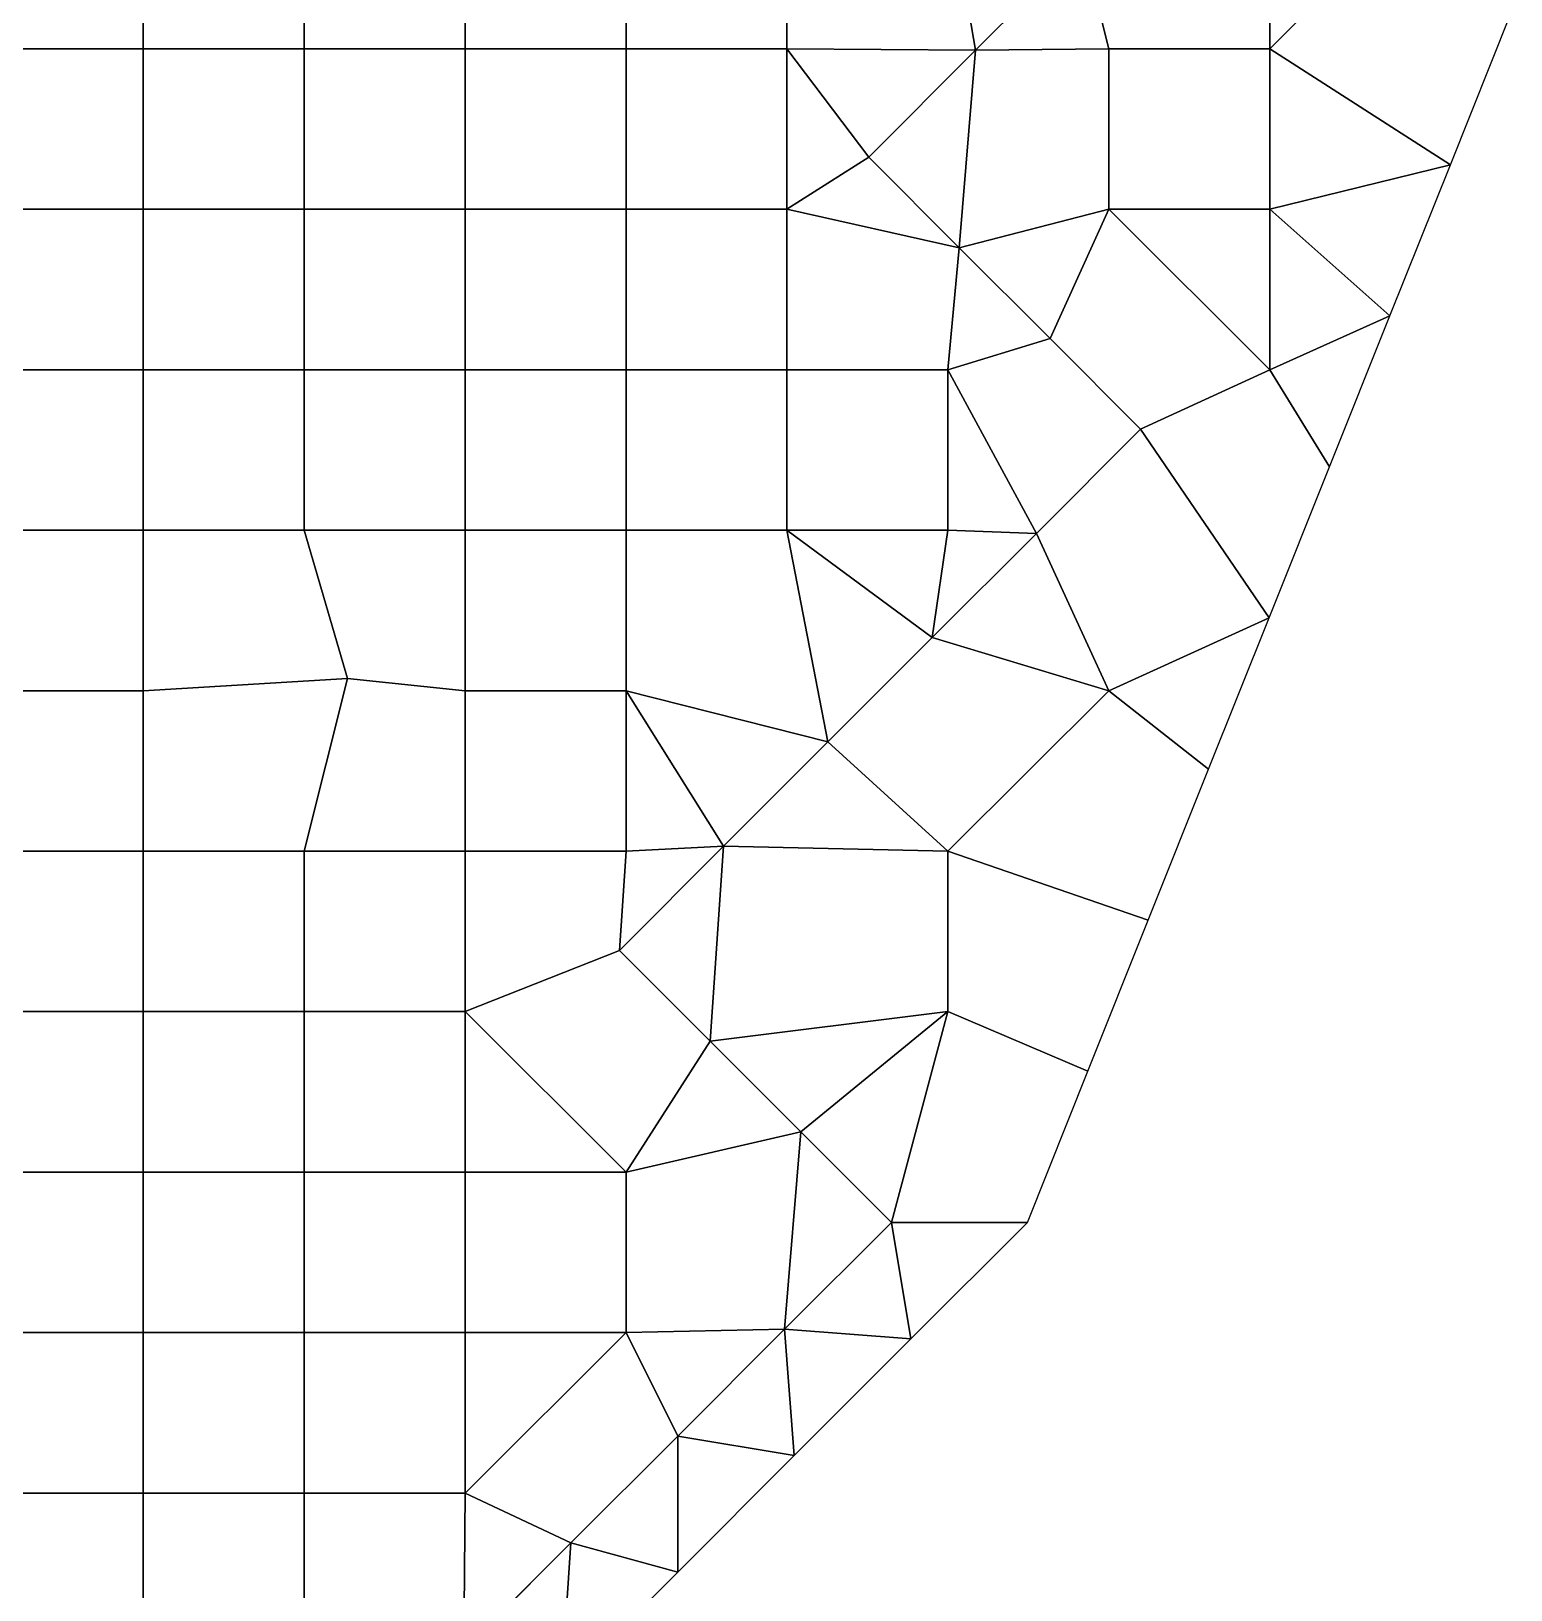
# Model space of a CAD drawing. Extents: x -13 to 39.3, y -26.5 to 20.6.
# Drawn here: x 33.889 to 38.506, y -20.309 to -15.446 of the extents above; entities that cross this region are included whole.
import ezdxf

# ---------------------------------------------------------------- set-up
doc = ezdxf.new("R2010")
doc.units = 0
doc.layers.add('BARS', color=1, linetype='CONTINUOUS')
doc.layers.add('FACES', color=5, linetype='CONTINUOUS')

msp = doc.modelspace()

# ---------------------------------------------------------------- linework, layer by layer
at = {"layer": 'BARS'}
for p, q in [((36.8355, -15.5058), (37.1689, -15.1725)), ((36.8355, -15.5058, 3.3), (37.1689, -15.1725, 3.3)), ((38.3171, -15.8628), (38.5057, -15.3914)), ((38.3171, -15.8628, 3.3), (38.5057, -15.3914, 3.3)), ((36.5022, -15.8392), (36.8355, -15.5058)), ((36.5022, -15.8392, 3.3), (36.8355, -15.5058, 3.3)), ((36.785, -16.122), (36.5022, -15.8392)), ((36.5022, -15.8392), (36.5022, -15.8392, 0.66)), ((36.5022, -15.8392, 0.66), (36.5022, -15.8392, 1.32)), ((36.5022, -15.8392, 1.32), (36.5022, -15.8392, 1.98)), ((36.5022, -15.8392, 1.98), (36.5022, -15.8392, 2.64)), ((36.5022, -15.8392, 2.64), (36.5022, -15.8392, 3.3)), ((36.785, -16.122, 3.3), (36.5022, -15.8392, 3.3)), ((38.1285, -16.3342), (38.3171, -15.8628)), ((38.1285, -16.3342, 3.3), (38.3171, -15.8628, 3.3)), ((37.0679, -16.4049), (36.785, -16.122)), ((37.0679, -16.4049, 3.3), (36.785, -16.122, 3.3)), ((37.94, -16.8056), (38.1285, -16.3342)), ((37.94, -16.8056, 3.3), (38.1285, -16.3342, 3.3)), ((37.3507, -16.6877), (37.0679, -16.4049)), ((37.3507, -16.6877, 3.3), (37.0679, -16.4049, 3.3)), ((37.0254, -17.013), (37.3507, -16.6877)), ((37.0254, -17.013, 3.3), (37.3507, -16.6877, 3.3)), ((37.7514, -17.277), (37.94, -16.8056)), ((37.7514, -17.277, 3.3), (37.94, -16.8056, 3.3)), ((36.7002, -17.3383), (37.0254, -17.013)), ((36.7002, -17.3383, 3.3), (37.0254, -17.013, 3.3)), ((37.5628, -17.7484), (37.7514, -17.277)), ((37.5628, -17.7484, 3.3), (37.7514, -17.277, 3.3)), ((36.3749, -17.6635), (36.7002, -17.3383)), ((36.3749, -17.6635, 3.3), (36.7002, -17.3383, 3.3)), ((36.0496, -17.9888), (36.3749, -17.6635)), ((36.0496, -17.9888, 3.3), (36.3749, -17.6635, 3.3)), ((37.3743, -18.2198), (37.5628, -17.7484)), ((37.3743, -18.2198, 3.3), (37.5628, -17.7484, 3.3)), ((35.7244, -18.3141), (36.0496, -17.9888)), ((35.7244, -18.3141, 3.3), (36.0496, -17.9888, 3.3)), ((37.1857, -18.6912), (37.3743, -18.2198)), ((37.1857, -18.6912, 3.3), (37.3743, -18.2198, 3.3)), ((36.0072, -18.5969), (35.7244, -18.3141)), ((35.7244, -18.3141), (35.7244, -18.3141, 0.66)), ((35.7244, -18.3141, 0.66), (35.7244, -18.3141, 1.32)), ((35.7244, -18.3141, 1.32), (35.7244, -18.3141, 1.98)), ((35.7244, -18.3141, 1.98), (35.7244, -18.3141, 2.64)), ((35.7244, -18.3141, 2.64), (35.7244, -18.3141, 3.3)), ((36.0072, -18.5969, 3.3), (35.7244, -18.3141, 3.3)), ((36.2901, -18.8798), (36.0072, -18.5969)), ((36.2901, -18.8798, 3.3), (36.0072, -18.5969, 3.3)), ((36.9972, -19.1626), (37.1857, -18.6912)), ((36.9972, -19.1626, 3.3), (37.1857, -18.6912, 3.3)), ((36.5729, -19.1626), (36.2901, -18.8798)), ((36.5729, -19.1626, 3.3), (36.2901, -18.8798, 3.3)), ((36.2395, -19.4959), (36.5729, -19.1626)), ((36.2395, -19.4959, 3.3), (36.5729, -19.1626, 3.3)), ((36.6335, -19.5262), (36.9972, -19.1626)), ((36.6335, -19.5262, 3.3), (36.9972, -19.1626, 3.3)), ((35.9062, -19.8293), (36.2395, -19.4959)), ((35.9062, -19.8293, 3.3), (36.2395, -19.4959, 3.3)), ((36.2699, -19.8899), (36.6335, -19.5262)), ((36.2699, -19.8899, 3.3), (36.6335, -19.5262, 3.3)), ((35.5728, -20.1626), (35.9062, -19.8293)), ((35.5728, -20.1626, 3.3), (35.9062, -19.8293, 3.3)), ((35.9062, -20.2536), (36.2699, -19.8899)), ((35.9062, -20.2536, 3.3), (36.2699, -19.8899, 3.3)), ((35.2395, -20.496), (35.5728, -20.1626)), ((35.2395, -20.496, 3.3), (35.5728, -20.1626, 3.3)), ((35.5425, -20.6172), (35.9062, -20.2536)), ((35.5425, -20.6172, 3.3), (35.9062, -20.2536, 3.3))]:
    msp.add_line(p, q, dxfattribs=at)
at = {"layer": 'FACES'}
for points in [[(34.2388, -15.0002), (33.7367, -15.0002), (33.7367, -15.5009), (34.2388, -15.5009)], [(34.2388, -15.0002, 3.3), (33.7367, -15.0002, 3.3), (33.7367, -15.5009, 3.3), (34.2388, -15.5009, 3.3)], [(34.7409, -15.0002), (34.2388, -15.0002), (34.2388, -15.5009), (34.7409, -15.5009)], [(34.7409, -15.0002, 3.3), (34.2388, -15.0002, 3.3), (34.2388, -15.5009, 3.3), (34.7409, -15.5009, 3.3)], [(35.243, -15.0002), (34.7409, -15.0002), (34.7409, -15.5009), (35.243, -15.5009)], [(35.243, -15.0002, 3.3), (34.7409, -15.0002, 3.3), (34.7409, -15.5009, 3.3), (35.243, -15.5009, 3.3)], [(35.7451, -15.0002), (35.243, -15.0002), (35.243, -15.5009), (35.7451, -15.5009)], [(35.7451, -15.0002, 3.3), (35.243, -15.0002, 3.3), (35.243, -15.5009, 3.3), (35.7451, -15.5009, 3.3)], [(36.2472, -15.0002), (35.7451, -15.0002), (35.7451, -15.5009), (36.2472, -15.5009)], [(36.2472, -15.0002, 3.3), (35.7451, -15.0002, 3.3), (35.7451, -15.5009, 3.3), (36.2472, -15.5009, 3.3)], [(36.7493, -15.0002), (36.2472, -15.0002), (36.2472, -15.5009), (36.8355, -15.5058)], [(36.7493, -15.0002, 3.3), (36.2472, -15.0002, 3.3), (36.2472, -15.5009, 3.3), (36.8355, -15.5058, 3.3)], [(37.1689, -15.1725), (36.7493, -15.0002), (36.8355, -15.5058)], [(37.1689, -15.1725, 3.3), (36.7493, -15.0002, 3.3), (36.8355, -15.5058, 3.3)], [(37.7536, -15.5009), (37.7536, -15.0002), (37.1689, -15.1725), (37.2514, -15.5009)], [(37.7536, -15.5009, 3.3), (37.7536, -15.0002, 3.3), (37.1689, -15.1725, 3.3), (37.2514, -15.5009, 3.3)], [(38.2557, -15.0002), (37.7536, -15.0002), (37.7536, -15.5009)], [(38.5057, -15.3914), (38.2557, -15.0002), (37.7536, -15.5009), (38.3171, -15.8628)], [(38.2557, -15.0002, 3.3), (37.7536, -15.0002, 3.3), (37.7536, -15.5009, 3.3)], [(38.5057, -15.3914, 3.3), (38.2557, -15.0002, 3.3), (37.7536, -15.5009, 3.3), (38.3171, -15.8628, 3.3)], [(37.1689, -15.1725), (36.8355, -15.5058), (37.2514, -15.5009)], [(36.8355, -15.5058, 0.66), (36.8355, -15.5058), (37.1689, -15.1725), (37.1689, -15.1725, 0.66)], [(36.8355, -15.5058, 0.66), (37.1689, -15.1725, 0.66), (37.1689, -15.1725, 1.32), (36.8355, -15.5058, 1.32)], [(36.8355, -15.5058, 1.32), (37.1689, -15.1725, 1.32), (37.1689, -15.1725, 1.98), (36.8355, -15.5058, 1.98)], [(36.8355, -15.5058, 1.98), (37.1689, -15.1725, 1.98), (37.1689, -15.1725, 2.64), (36.8355, -15.5058, 2.64)], [(36.8355, -15.5058, 2.64), (37.1689, -15.1725, 2.64), (37.1689, -15.1725, 3.3), (36.8355, -15.5058, 3.3)], [(37.1689, -15.1725, 3.3), (36.8355, -15.5058, 3.3), (37.2514, -15.5009, 3.3)], [(34.2388, -15.5009), (33.7367, -15.5009), (33.7367, -16.0016), (34.2388, -16.0016)], [(34.2388, -15.5009, 3.3), (33.7367, -15.5009, 3.3), (33.7367, -16.0016, 3.3), (34.2388, -16.0016, 3.3)], [(34.7409, -15.5009), (34.2388, -15.5009), (34.2388, -16.0016), (34.7409, -16.0016)], [(34.7409, -15.5009, 3.3), (34.2388, -15.5009, 3.3), (34.2388, -16.0016, 3.3), (34.7409, -16.0016, 3.3)], [(35.243, -15.5009), (34.7409, -15.5009), (34.7409, -16.0016), (35.243, -16.0016)], [(35.243, -15.5009, 3.3), (34.7409, -15.5009, 3.3), (34.7409, -16.0016, 3.3), (35.243, -16.0016, 3.3)], [(35.7451, -15.5009), (35.243, -15.5009), (35.243, -16.0016), (35.7451, -16.0016)], [(35.7451, -15.5009, 3.3), (35.243, -15.5009, 3.3), (35.243, -16.0016, 3.3), (35.7451, -16.0016, 3.3)], [(36.2472, -15.5009), (35.7451, -15.5009), (35.7451, -16.0016), (36.2472, -16.0016)], [(36.2472, -15.5009, 3.3), (35.7451, -15.5009, 3.3), (35.7451, -16.0016, 3.3), (36.2472, -16.0016, 3.3)], [(36.2472, -15.5009), (36.2472, -16.0016), (36.5022, -15.8392)], [(36.8355, -15.5058), (36.2472, -15.5009), (36.5022, -15.8392)], [(36.2472, -15.5009, 3.3), (36.2472, -16.0016, 3.3), (36.5022, -15.8392, 3.3)], [(36.8355, -15.5058, 3.3), (36.2472, -15.5009, 3.3), (36.5022, -15.8392, 3.3)], [(36.8355, -15.5058), (36.5022, -15.8392), (36.785, -16.122)], [(36.5022, -15.8392, 0.66), (36.5022, -15.8392), (36.8355, -15.5058), (36.8355, -15.5058, 0.66)], [(36.5022, -15.8392, 0.66), (36.8355, -15.5058, 0.66), (36.8355, -15.5058, 1.32), (36.5022, -15.8392, 1.32)], [(36.5022, -15.8392, 1.32), (36.8355, -15.5058, 1.32), (36.8355, -15.5058, 1.98), (36.5022, -15.8392, 1.98)], [(36.5022, -15.8392, 1.98), (36.8355, -15.5058, 1.98), (36.8355, -15.5058, 2.64), (36.5022, -15.8392, 2.64)], [(36.5022, -15.8392, 2.64), (36.8355, -15.5058, 2.64), (36.8355, -15.5058, 3.3), (36.5022, -15.8392, 3.3)], [(36.8355, -15.5058, 3.3), (36.5022, -15.8392, 3.3), (36.785, -16.122, 3.3)], [(37.2514, -15.5009), (36.8355, -15.5058), (36.785, -16.122), (37.2514, -16.0016)], [(37.2514, -15.5009, 3.3), (36.8355, -15.5058, 3.3), (36.785, -16.122, 3.3), (37.2514, -16.0016, 3.3)], [(37.7536, -15.5009), (37.2514, -15.5009), (37.2514, -16.0016), (37.7536, -16.0016)], [(37.7536, -15.5009, 3.3), (37.2514, -15.5009, 3.3), (37.2514, -16.0016, 3.3), (37.7536, -16.0016, 3.3)], [(38.3171, -15.8628), (37.7536, -15.5009), (37.7536, -16.0016)], [(38.3171, -15.8628, 3.3), (37.7536, -15.5009, 3.3), (37.7536, -16.0016, 3.3)], [(36.5022, -15.8392), (36.2472, -16.0016), (36.785, -16.122)], [(36.5022, -15.8392, 3.3), (36.2472, -16.0016, 3.3), (36.785, -16.122, 3.3)], [(36.5022, -15.8392), (36.5022, -15.8392, 0.66), (36.785, -16.122, 0.66), (36.785, -16.122)], [(36.785, -16.122, 0.66), (36.5022, -15.8392, 0.66), (36.5022, -15.8392, 1.32), (36.785, -16.122, 1.32)], [(36.785, -16.122, 1.32), (36.5022, -15.8392, 1.32), (36.5022, -15.8392, 1.98), (36.785, -16.122, 1.98)], [(36.785, -16.122, 1.98), (36.5022, -15.8392, 1.98), (36.5022, -15.8392, 2.64), (36.785, -16.122, 2.64)], [(36.785, -16.122, 2.64), (36.5022, -15.8392, 2.64), (36.5022, -15.8392, 3.3), (36.785, -16.122, 3.3)], [(38.3171, -15.8628), (37.7536, -16.0016), (38.1285, -16.3342)], [(38.3171, -15.8628, 3.3), (37.7536, -16.0016, 3.3), (38.1285, -16.3342, 3.3)], [(34.2388, -16.0016), (33.7367, -16.0016), (33.7367, -16.5024), (34.2388, -16.5024)], [(34.2388, -16.0016, 3.3), (33.7367, -16.0016, 3.3), (33.7367, -16.5024, 3.3), (34.2388, -16.5024, 3.3)], [(34.7409, -16.0016), (34.2388, -16.0016), (34.2388, -16.5024), (34.7409, -16.5024)], [(34.7409, -16.0016, 3.3), (34.2388, -16.0016, 3.3), (34.2388, -16.5024, 3.3), (34.7409, -16.5024, 3.3)], [(35.243, -16.0016), (34.7409, -16.0016), (34.7409, -16.5024), (35.243, -16.5024)], [(35.243, -16.0016, 3.3), (34.7409, -16.0016, 3.3), (34.7409, -16.5024, 3.3), (35.243, -16.5024, 3.3)], [(35.7451, -16.0016), (35.243, -16.0016), (35.243, -16.5024), (35.7451, -16.5024)], [(35.7451, -16.0016, 3.3), (35.243, -16.0016, 3.3), (35.243, -16.5024, 3.3), (35.7451, -16.5024, 3.3)], [(36.2472, -16.0016), (35.7451, -16.0016), (35.7451, -16.5024), (36.2472, -16.5024)], [(36.2472, -16.0016, 3.3), (35.7451, -16.0016, 3.3), (35.7451, -16.5024, 3.3), (36.2472, -16.5024, 3.3)], [(36.2472, -16.0016), (36.2472, -16.5024), (36.7493, -16.5024), (36.785, -16.122)], [(36.2472, -16.0016, 3.3), (36.2472, -16.5024, 3.3), (36.7493, -16.5024, 3.3), (36.785, -16.122, 3.3)], [(37.2514, -16.0016), (36.785, -16.122), (37.0679, -16.4049)], [(37.2514, -16.0016, 3.3), (36.785, -16.122, 3.3), (37.0679, -16.4049, 3.3)], [(37.2514, -16.0016), (37.0679, -16.4049), (37.3507, -16.6877), (37.7536, -16.5024)], [(37.2514, -16.0016, 3.3), (37.0679, -16.4049, 3.3), (37.3507, -16.6877, 3.3), (37.7536, -16.5024, 3.3)], [(37.7536, -16.0016), (37.2514, -16.0016), (37.7536, -16.5024)], [(37.7536, -16.0016, 3.3), (37.2514, -16.0016, 3.3), (37.7536, -16.5024, 3.3)], [(38.1285, -16.3342), (37.7536, -16.0016), (37.7536, -16.5024)], [(38.1285, -16.3342, 3.3), (37.7536, -16.0016, 3.3), (37.7536, -16.5024, 3.3)], [(36.785, -16.122), (36.7493, -16.5024), (37.0679, -16.4049)], [(36.785, -16.122, 3.3), (36.7493, -16.5024, 3.3), (37.0679, -16.4049, 3.3)], [(36.785, -16.122), (36.785, -16.122, 0.66), (37.0679, -16.4049, 0.66), (37.0679, -16.4049)], [(37.0679, -16.4049, 0.66), (36.785, -16.122, 0.66), (36.785, -16.122, 1.32), (37.0679, -16.4049, 1.32)], [(37.0679, -16.4049, 1.32), (36.785, -16.122, 1.32), (36.785, -16.122, 1.98), (37.0679, -16.4049, 1.98)], [(37.0679, -16.4049, 1.98), (36.785, -16.122, 1.98), (36.785, -16.122, 2.64), (37.0679, -16.4049, 2.64)], [(37.0679, -16.4049, 2.64), (36.785, -16.122, 2.64), (36.785, -16.122, 3.3), (37.0679, -16.4049, 3.3)], [(38.1285, -16.3342), (37.7536, -16.5024), (37.94, -16.8056)], [(38.1285, -16.3342, 3.3), (37.7536, -16.5024, 3.3), (37.94, -16.8056, 3.3)], [(37.0679, -16.4049), (36.7493, -16.5024), (37.0254, -17.013), (37.3507, -16.6877)], [(37.0679, -16.4049, 3.3), (36.7493, -16.5024, 3.3), (37.0254, -17.013, 3.3), (37.3507, -16.6877, 3.3)], [(37.0679, -16.4049), (37.0679, -16.4049, 0.66), (37.3507, -16.6877, 0.66), (37.3507, -16.6877)], [(37.3507, -16.6877, 0.66), (37.0679, -16.4049, 0.66), (37.0679, -16.4049, 1.32), (37.3507, -16.6877, 1.32)], [(37.3507, -16.6877, 1.32), (37.0679, -16.4049, 1.32), (37.0679, -16.4049, 1.98), (37.3507, -16.6877, 1.98)], [(37.3507, -16.6877, 1.98), (37.0679, -16.4049, 1.98), (37.0679, -16.4049, 2.64), (37.3507, -16.6877, 2.64)], [(37.3507, -16.6877, 2.64), (37.0679, -16.4049, 2.64), (37.0679, -16.4049, 3.3), (37.3507, -16.6877, 3.3)], [(34.2388, -16.5024), (33.7367, -16.5024), (33.7367, -17.0031), (34.2388, -17.0031)], [(34.2388, -16.5024, 3.3), (33.7367, -16.5024, 3.3), (33.7367, -17.0031, 3.3), (34.2388, -17.0031, 3.3)], [(34.7409, -16.5024), (34.2388, -16.5024), (34.2388, -17.0031), (34.7409, -17.0031)], [(34.7409, -16.5024, 3.3), (34.2388, -16.5024, 3.3), (34.2388, -17.0031, 3.3), (34.7409, -17.0031, 3.3)], [(35.243, -16.5024), (34.7409, -16.5024), (34.7409, -17.0031), (35.243, -17.0031)], [(35.243, -16.5024, 3.3), (34.7409, -16.5024, 3.3), (34.7409, -17.0031, 3.3), (35.243, -17.0031, 3.3)], [(35.7451, -16.5024), (35.243, -16.5024), (35.243, -17.0031), (35.7451, -17.0031)], [(35.7451, -16.5024, 3.3), (35.243, -16.5024, 3.3), (35.243, -17.0031, 3.3), (35.7451, -17.0031, 3.3)], [(36.2472, -16.5024), (35.7451, -16.5024), (35.7451, -17.0031), (36.2472, -17.0031)], [(36.2472, -16.5024, 3.3), (35.7451, -16.5024, 3.3), (35.7451, -17.0031, 3.3), (36.2472, -17.0031, 3.3)], [(36.7493, -16.5024), (36.2472, -16.5024), (36.2472, -17.0031), (36.7493, -17.0031)], [(36.7493, -16.5024, 3.3), (36.2472, -16.5024, 3.3), (36.2472, -17.0031, 3.3), (36.7493, -17.0031, 3.3)], [(36.7493, -16.5024), (36.7493, -17.0031), (37.0254, -17.013)], [(36.7493, -16.5024, 3.3), (36.7493, -17.0031, 3.3), (37.0254, -17.013, 3.3)], [(37.7536, -16.5024), (37.3507, -16.6877), (37.7514, -17.277), (37.94, -16.8056)], [(37.7536, -16.5024, 3.3), (37.3507, -16.6877, 3.3), (37.7514, -17.277, 3.3), (37.94, -16.8056, 3.3)], [(37.3507, -16.6877), (37.0254, -17.013), (37.2514, -17.5038), (37.7514, -17.277)], [(37.0254, -17.013, 0.66), (37.0254, -17.013), (37.3507, -16.6877), (37.3507, -16.6877, 0.66)], [(37.0254, -17.013, 0.66), (37.3507, -16.6877, 0.66), (37.3507, -16.6877, 1.32), (37.0254, -17.013, 1.32)], [(37.0254, -17.013, 1.32), (37.3507, -16.6877, 1.32), (37.3507, -16.6877, 1.98), (37.0254, -17.013, 1.98)], [(37.0254, -17.013, 1.98), (37.3507, -16.6877, 1.98), (37.3507, -16.6877, 2.64), (37.0254, -17.013, 2.64)], [(37.0254, -17.013, 2.64), (37.3507, -16.6877, 2.64), (37.3507, -16.6877, 3.3), (37.0254, -17.013, 3.3)], [(37.3507, -16.6877, 3.3), (37.0254, -17.013, 3.3), (37.2514, -17.5038, 3.3), (37.7514, -17.277, 3.3)], [(34.2388, -17.0031), (33.7367, -17.0031), (33.7367, -17.5038), (34.2388, -17.5038)], [(34.2388, -17.0031, 3.3), (33.7367, -17.0031, 3.3), (33.7367, -17.5038, 3.3), (34.2388, -17.5038, 3.3)], [(34.7409, -17.0031), (34.2388, -17.0031), (34.2388, -17.5038), (34.8758, -17.4655)], [(34.7409, -17.0031, 3.3), (34.2388, -17.0031, 3.3), (34.2388, -17.5038, 3.3), (34.8758, -17.4655, 3.3)], [(35.243, -17.0031), (34.7409, -17.0031), (34.8758, -17.4655), (35.243, -17.5038)], [(35.243, -17.0031, 3.3), (34.7409, -17.0031, 3.3), (34.8758, -17.4655, 3.3), (35.243, -17.5038, 3.3)], [(35.7451, -17.0031), (35.243, -17.0031), (35.243, -17.5038), (35.7451, -17.5038)], [(35.7451, -17.0031, 3.3), (35.243, -17.0031, 3.3), (35.243, -17.5038, 3.3), (35.7451, -17.5038, 3.3)], [(35.7451, -17.0031), (35.7451, -17.5038), (36.3749, -17.6635), (36.2472, -17.0031)], [(35.7451, -17.0031, 3.3), (35.7451, -17.5038, 3.3), (36.3749, -17.6635, 3.3), (36.2472, -17.0031, 3.3)], [(36.2472, -17.0031), (36.3749, -17.6635), (36.7002, -17.3383)], [(36.7493, -17.0031), (36.2472, -17.0031), (36.7002, -17.3383)], [(36.2472, -17.0031, 3.3), (36.3749, -17.6635, 3.3), (36.7002, -17.3383, 3.3)], [(36.7493, -17.0031, 3.3), (36.2472, -17.0031, 3.3), (36.7002, -17.3383, 3.3)], [(37.0254, -17.013), (36.7493, -17.0031), (36.7002, -17.3383)], [(37.0254, -17.013, 3.3), (36.7493, -17.0031, 3.3), (36.7002, -17.3383, 3.3)], [(37.0254, -17.013), (36.7002, -17.3383), (37.2514, -17.5038)], [(36.7002, -17.3383, 0.66), (36.7002, -17.3383), (37.0254, -17.013), (37.0254, -17.013, 0.66)], [(36.7002, -17.3383, 0.66), (37.0254, -17.013, 0.66), (37.0254, -17.013, 1.32), (36.7002, -17.3383, 1.32)], [(36.7002, -17.3383, 1.32), (37.0254, -17.013, 1.32), (37.0254, -17.013, 1.98), (36.7002, -17.3383, 1.98)], [(36.7002, -17.3383, 1.98), (37.0254, -17.013, 1.98), (37.0254, -17.013, 2.64), (36.7002, -17.3383, 2.64)], [(36.7002, -17.3383, 2.64), (37.0254, -17.013, 2.64), (37.0254, -17.013, 3.3), (36.7002, -17.3383, 3.3)], [(37.0254, -17.013, 3.3), (36.7002, -17.3383, 3.3), (37.2514, -17.5038, 3.3)], [(37.7514, -17.277), (37.2514, -17.5038), (37.5628, -17.7484)], [(37.7514, -17.277, 3.3), (37.2514, -17.5038, 3.3), (37.5628, -17.7484, 3.3)], [(36.7002, -17.3383), (36.3749, -17.6635), (36.7493, -18.0045), (37.2514, -17.5038)], [(36.3749, -17.6635, 0.66), (36.3749, -17.6635), (36.7002, -17.3383), (36.7002, -17.3383, 0.66)], [(36.3749, -17.6635, 0.66), (36.7002, -17.3383, 0.66), (36.7002, -17.3383, 1.32), (36.3749, -17.6635, 1.32)], [(36.3749, -17.6635, 1.32), (36.7002, -17.3383, 1.32), (36.7002, -17.3383, 1.98), (36.3749, -17.6635, 1.98)], [(36.3749, -17.6635, 1.98), (36.7002, -17.3383, 1.98), (36.7002, -17.3383, 2.64), (36.3749, -17.6635, 2.64)], [(36.3749, -17.6635, 2.64), (36.7002, -17.3383, 2.64), (36.7002, -17.3383, 3.3), (36.3749, -17.6635, 3.3)], [(36.7002, -17.3383, 3.3), (36.3749, -17.6635, 3.3), (36.7493, -18.0045, 3.3), (37.2514, -17.5038, 3.3)], [(34.2388, -17.5038), (33.7367, -17.5038), (33.7367, -18.0045), (34.2388, -18.0045)], [(34.2388, -17.5038, 3.3), (33.7367, -17.5038, 3.3), (33.7367, -18.0045, 3.3), (34.2388, -18.0045, 3.3)], [(34.8758, -17.4655), (34.2388, -17.5038), (34.2388, -18.0045), (34.7409, -18.0045)], [(34.8758, -17.4655, 3.3), (34.2388, -17.5038, 3.3), (34.2388, -18.0045, 3.3), (34.7409, -18.0045, 3.3)], [(35.243, -17.5038), (34.8758, -17.4655), (34.7409, -18.0045), (35.243, -18.0045)], [(35.243, -17.5038, 3.3), (34.8758, -17.4655, 3.3), (34.7409, -18.0045, 3.3), (35.243, -18.0045, 3.3)], [(35.7451, -17.5038), (35.243, -17.5038), (35.243, -18.0045), (35.7451, -18.0045)], [(35.7451, -17.5038, 3.3), (35.243, -17.5038, 3.3), (35.243, -18.0045, 3.3), (35.7451, -18.0045, 3.3)], [(36.3749, -17.6635), (35.7451, -17.5038), (36.0496, -17.9888)], [(35.7451, -17.5038), (35.7451, -18.0045), (36.0496, -17.9888)], [(36.3749, -17.6635, 3.3), (35.7451, -17.5038, 3.3), (36.0496, -17.9888, 3.3)], [(35.7451, -17.5038, 3.3), (35.7451, -18.0045, 3.3), (36.0496, -17.9888, 3.3)], [(37.2514, -17.5038), (36.7493, -18.0045), (37.3743, -18.2198), (37.5628, -17.7484)], [(37.2514, -17.5038, 3.3), (36.7493, -18.0045, 3.3), (37.3743, -18.2198, 3.3), (37.5628, -17.7484, 3.3)], [(36.3749, -17.6635), (36.0496, -17.9888), (36.7493, -18.0045)], [(36.0496, -17.9888, 0.66), (36.0496, -17.9888), (36.3749, -17.6635), (36.3749, -17.6635, 0.66)], [(36.0496, -17.9888, 0.66), (36.3749, -17.6635, 0.66), (36.3749, -17.6635, 1.32), (36.0496, -17.9888, 1.32)], [(36.0496, -17.9888, 1.32), (36.3749, -17.6635, 1.32), (36.3749, -17.6635, 1.98), (36.0496, -17.9888, 1.98)], [(36.0496, -17.9888, 1.98), (36.3749, -17.6635, 1.98), (36.3749, -17.6635, 2.64), (36.0496, -17.9888, 2.64)], [(36.0496, -17.9888, 2.64), (36.3749, -17.6635, 2.64), (36.3749, -17.6635, 3.3), (36.0496, -17.9888, 3.3)], [(36.3749, -17.6635, 3.3), (36.0496, -17.9888, 3.3), (36.7493, -18.0045, 3.3)], [(36.0496, -17.9888), (35.7451, -18.0045), (35.7244, -18.3141)], [(36.0496, -17.9888), (35.7244, -18.3141), (36.0072, -18.5969)], [(35.7244, -18.3141, 0.66), (35.7244, -18.3141), (36.0496, -17.9888), (36.0496, -17.9888, 0.66)], [(35.7244, -18.3141, 0.66), (36.0496, -17.9888, 0.66), (36.0496, -17.9888, 1.32), (35.7244, -18.3141, 1.32)], [(35.7244, -18.3141, 1.32), (36.0496, -17.9888, 1.32), (36.0496, -17.9888, 1.98), (35.7244, -18.3141, 1.98)], [(35.7244, -18.3141, 1.98), (36.0496, -17.9888, 1.98), (36.0496, -17.9888, 2.64), (35.7244, -18.3141, 2.64)], [(35.7244, -18.3141, 2.64), (36.0496, -17.9888, 2.64), (36.0496, -17.9888, 3.3), (35.7244, -18.3141, 3.3)], [(36.0496, -17.9888, 3.3), (35.7451, -18.0045, 3.3), (35.7244, -18.3141, 3.3)], [(36.0496, -17.9888, 3.3), (35.7244, -18.3141, 3.3), (36.0072, -18.5969, 3.3)], [(36.7493, -18.0045), (36.0496, -17.9888), (36.0072, -18.5969), (36.7493, -18.5052)], [(36.7493, -18.0045, 3.3), (36.0496, -17.9888, 3.3), (36.0072, -18.5969, 3.3), (36.7493, -18.5052, 3.3)], [(34.2388, -18.0045), (33.7367, -18.0045), (33.7367, -18.5052), (34.2388, -18.5052)], [(34.2388, -18.0045, 3.3), (33.7367, -18.0045, 3.3), (33.7367, -18.5052, 3.3), (34.2388, -18.5052, 3.3)], [(34.7409, -18.0045), (34.2388, -18.0045), (34.2388, -18.5052), (34.7409, -18.5052)], [(34.7409, -18.0045, 3.3), (34.2388, -18.0045, 3.3), (34.2388, -18.5052, 3.3), (34.7409, -18.5052, 3.3)], [(35.243, -18.0045), (34.7409, -18.0045), (34.7409, -18.5052), (35.243, -18.5052)], [(35.243, -18.0045, 3.3), (34.7409, -18.0045, 3.3), (34.7409, -18.5052, 3.3), (35.243, -18.5052, 3.3)], [(35.243, -18.0045), (35.243, -18.5052), (35.7244, -18.3141), (35.7451, -18.0045)], [(35.243, -18.0045, 3.3), (35.243, -18.5052, 3.3), (35.7244, -18.3141, 3.3), (35.7451, -18.0045, 3.3)], [(36.7493, -18.0045), (36.7493, -18.5052), (37.1857, -18.6912), (37.3743, -18.2198)], [(36.7493, -18.0045, 3.3), (36.7493, -18.5052, 3.3), (37.1857, -18.6912, 3.3), (37.3743, -18.2198, 3.3)], [(35.7244, -18.3141), (35.243, -18.5052), (35.7451, -19.0059), (36.0072, -18.5969)], [(35.7244, -18.3141, 3.3), (35.243, -18.5052, 3.3), (35.7451, -19.0059, 3.3), (36.0072, -18.5969, 3.3)], [(35.7244, -18.3141), (35.7244, -18.3141, 0.66), (36.0072, -18.5969, 0.66), (36.0072, -18.5969)], [(36.0072, -18.5969, 0.66), (35.7244, -18.3141, 0.66), (35.7244, -18.3141, 1.32), (36.0072, -18.5969, 1.32)], [(36.0072, -18.5969, 1.32), (35.7244, -18.3141, 1.32), (35.7244, -18.3141, 1.98), (36.0072, -18.5969, 1.98)], [(36.0072, -18.5969, 1.98), (35.7244, -18.3141, 1.98), (35.7244, -18.3141, 2.64), (36.0072, -18.5969, 2.64)], [(36.0072, -18.5969, 2.64), (35.7244, -18.3141, 2.64), (35.7244, -18.3141, 3.3), (36.0072, -18.5969, 3.3)], [(34.2388, -18.5052), (33.7367, -18.5052), (33.7367, -19.0059), (34.2388, -19.0059)], [(34.2388, -18.5052, 3.3), (33.7367, -18.5052, 3.3), (33.7367, -19.0059, 3.3), (34.2388, -19.0059, 3.3)], [(34.7409, -18.5052), (34.2388, -18.5052), (34.2388, -19.0059), (34.7409, -19.0059)], [(34.7409, -18.5052, 3.3), (34.2388, -18.5052, 3.3), (34.2388, -19.0059, 3.3), (34.7409, -19.0059, 3.3)], [(35.243, -18.5052), (34.7409, -18.5052), (34.7409, -19.0059), (35.243, -19.0059)], [(35.243, -18.5052, 3.3), (34.7409, -18.5052, 3.3), (34.7409, -19.0059, 3.3), (35.243, -19.0059, 3.3)], [(35.243, -18.5052), (35.243, -19.0059), (35.7451, -19.0059)], [(35.243, -18.5052, 3.3), (35.243, -19.0059, 3.3), (35.7451, -19.0059, 3.3)], [(36.0072, -18.5969), (36.2901, -18.8798), (36.7493, -18.5052)], [(36.0072, -18.5969, 3.3), (36.2901, -18.8798, 3.3), (36.7493, -18.5052, 3.3)], [(36.7493, -18.5052), (36.2901, -18.8798), (36.5729, -19.1626)], [(36.7493, -18.5052, 3.3), (36.2901, -18.8798, 3.3), (36.5729, -19.1626, 3.3)], [(37.1857, -18.6912), (36.7493, -18.5052), (36.5729, -19.1626), (36.9972, -19.1626)], [(37.1857, -18.6912, 3.3), (36.7493, -18.5052, 3.3), (36.5729, -19.1626, 3.3), (36.9972, -19.1626, 3.3)], [(36.0072, -18.5969), (35.7451, -19.0059), (36.2901, -18.8798)], [(36.0072, -18.5969, 3.3), (35.7451, -19.0059, 3.3), (36.2901, -18.8798, 3.3)], [(36.0072, -18.5969), (36.0072, -18.5969, 0.66), (36.2901, -18.8798, 0.66), (36.2901, -18.8798)], [(36.2901, -18.8798, 0.66), (36.0072, -18.5969, 0.66), (36.0072, -18.5969, 1.32), (36.2901, -18.8798, 1.32)], [(36.2901, -18.8798, 1.32), (36.0072, -18.5969, 1.32), (36.0072, -18.5969, 1.98), (36.2901, -18.8798, 1.98)], [(36.2901, -18.8798, 1.98), (36.0072, -18.5969, 1.98), (36.0072, -18.5969, 2.64), (36.2901, -18.8798, 2.64)], [(36.2901, -18.8798, 2.64), (36.0072, -18.5969, 2.64), (36.0072, -18.5969, 3.3), (36.2901, -18.8798, 3.3)], [(35.7451, -19.0059), (35.7451, -19.5066), (36.2395, -19.4959), (36.2901, -18.8798)], [(35.7451, -19.0059, 3.3), (35.7451, -19.5066, 3.3), (36.2395, -19.4959, 3.3), (36.2901, -18.8798, 3.3)], [(36.2901, -18.8798), (36.2395, -19.4959), (36.5729, -19.1626)], [(36.2901, -18.8798, 3.3), (36.2395, -19.4959, 3.3), (36.5729, -19.1626, 3.3)], [(36.2901, -18.8798), (36.2901, -18.8798, 0.66), (36.5729, -19.1626, 0.66), (36.5729, -19.1626)], [(36.5729, -19.1626, 0.66), (36.2901, -18.8798, 0.66), (36.2901, -18.8798, 1.32), (36.5729, -19.1626, 1.32)], [(36.5729, -19.1626, 1.32), (36.2901, -18.8798, 1.32), (36.2901, -18.8798, 1.98), (36.5729, -19.1626, 1.98)], [(36.5729, -19.1626, 1.98), (36.2901, -18.8798, 1.98), (36.2901, -18.8798, 2.64), (36.5729, -19.1626, 2.64)], [(36.5729, -19.1626, 2.64), (36.2901, -18.8798, 2.64), (36.2901, -18.8798, 3.3), (36.5729, -19.1626, 3.3)], [(34.2388, -19.0059), (33.7367, -19.0059), (33.7367, -19.5066), (34.2388, -19.5066)], [(34.2388, -19.0059, 3.3), (33.7367, -19.0059, 3.3), (33.7367, -19.5066, 3.3), (34.2388, -19.5066, 3.3)], [(34.7409, -19.0059), (34.2388, -19.0059), (34.2388, -19.5066), (34.7409, -19.5066)], [(34.7409, -19.0059, 3.3), (34.2388, -19.0059, 3.3), (34.2388, -19.5066, 3.3), (34.7409, -19.5066, 3.3)], [(35.243, -19.0059), (34.7409, -19.0059), (34.7409, -19.5066), (35.243, -19.5066)], [(35.243, -19.0059, 3.3), (34.7409, -19.0059, 3.3), (34.7409, -19.5066, 3.3), (35.243, -19.5066, 3.3)], [(35.7451, -19.0059), (35.243, -19.0059), (35.243, -19.5066), (35.7451, -19.5066)], [(35.7451, -19.0059, 3.3), (35.243, -19.0059, 3.3), (35.243, -19.5066, 3.3), (35.7451, -19.5066, 3.3)], [(36.5729, -19.1626), (36.2395, -19.4959), (36.6335, -19.5262)], [(36.2395, -19.4959, 0.66), (36.2395, -19.4959), (36.5729, -19.1626), (36.5729, -19.1626, 0.66)], [(36.2395, -19.4959, 0.66), (36.5729, -19.1626, 0.66), (36.5729, -19.1626, 1.32), (36.2395, -19.4959, 1.32)], [(36.2395, -19.4959, 1.32), (36.5729, -19.1626, 1.32), (36.5729, -19.1626, 1.98), (36.2395, -19.4959, 1.98)], [(36.2395, -19.4959, 1.98), (36.5729, -19.1626, 1.98), (36.5729, -19.1626, 2.64), (36.2395, -19.4959, 2.64)], [(36.2395, -19.4959, 2.64), (36.5729, -19.1626, 2.64), (36.5729, -19.1626, 3.3), (36.2395, -19.4959, 3.3)], [(36.5729, -19.1626, 3.3), (36.2395, -19.4959, 3.3), (36.6335, -19.5262, 3.3)], [(36.9972, -19.1626), (36.5729, -19.1626), (36.6335, -19.5262)], [(36.9972, -19.1626, 3.3), (36.5729, -19.1626, 3.3), (36.6335, -19.5262, 3.3)], [(36.2395, -19.4959), (35.7451, -19.5066), (35.9062, -19.8293)], [(36.2395, -19.4959, 3.3), (35.7451, -19.5066, 3.3), (35.9062, -19.8293, 3.3)], [(36.2395, -19.4959), (35.9062, -19.8293), (36.2699, -19.8899)], [(35.9062, -19.8293, 0.66), (35.9062, -19.8293), (36.2395, -19.4959), (36.2395, -19.4959, 0.66)], [(35.9062, -19.8293, 1.32), (35.9062, -19.8293, 0.66), (36.2395, -19.4959, 0.66), (36.2395, -19.4959, 1.32)], [(35.9062, -19.8293, 1.98), (35.9062, -19.8293, 1.32), (36.2395, -19.4959, 1.32), (36.2395, -19.4959, 1.98)], [(35.9062, -19.8293, 2.64), (35.9062, -19.8293, 1.98), (36.2395, -19.4959, 1.98), (36.2395, -19.4959, 2.64)], [(35.9062, -19.8293, 2.64), (36.2395, -19.4959, 2.64), (36.2395, -19.4959, 3.3), (35.9062, -19.8293, 3.3)], [(36.2395, -19.4959, 3.3), (35.9062, -19.8293, 3.3), (36.2699, -19.8899, 3.3)], [(36.2395, -19.4959), (36.2699, -19.8899), (36.6335, -19.5262)], [(36.2395, -19.4959, 3.3), (36.2699, -19.8899, 3.3), (36.6335, -19.5262, 3.3)], [(34.2388, -19.5066), (33.7367, -19.5066), (33.7367, -20.0073), (34.2388, -20.0073)], [(34.2388, -19.5066, 3.3), (33.7367, -19.5066, 3.3), (33.7367, -20.0073, 3.3), (34.2388, -20.0073, 3.3)], [(34.7409, -19.5066), (34.2388, -19.5066), (34.2388, -20.0073), (34.7409, -20.0073)], [(34.7409, -19.5066, 3.3), (34.2388, -19.5066, 3.3), (34.2388, -20.0073, 3.3), (34.7409, -20.0073, 3.3)], [(35.243, -19.5066), (34.7409, -19.5066), (34.7409, -20.0073), (35.243, -20.0073)], [(35.243, -19.5066, 3.3), (34.7409, -19.5066, 3.3), (34.7409, -20.0073, 3.3), (35.243, -20.0073, 3.3)], [(35.7451, -19.5066), (35.243, -19.5066), (35.243, -20.0073)], [(35.7451, -19.5066), (35.243, -20.0073), (35.5728, -20.1626), (35.9062, -19.8293)], [(35.7451, -19.5066, 3.3), (35.243, -19.5066, 3.3), (35.243, -20.0073, 3.3)], [(35.7451, -19.5066, 3.3), (35.243, -20.0073, 3.3), (35.5728, -20.1626, 3.3), (35.9062, -19.8293, 3.3)], [(35.9062, -19.8293), (35.5728, -20.1626), (35.9062, -20.2536)], [(35.5728, -20.1626, 0.66), (35.5728, -20.1626), (35.9062, -19.8293), (35.9062, -19.8293, 0.66)], [(35.5728, -20.1626, 1.32), (35.5728, -20.1626, 0.66), (35.9062, -19.8293, 0.66), (35.9062, -19.8293, 1.32)], [(35.5728, -20.1626, 1.98), (35.5728, -20.1626, 1.32), (35.9062, -19.8293, 1.32), (35.9062, -19.8293, 1.98)], [(35.5728, -20.1626, 2.64), (35.5728, -20.1626, 1.98), (35.9062, -19.8293, 1.98), (35.9062, -19.8293, 2.64)], [(35.5728, -20.1626, 2.64), (35.9062, -19.8293, 2.64), (35.9062, -19.8293, 3.3), (35.5728, -20.1626, 3.3)], [(35.9062, -19.8293, 3.3), (35.5728, -20.1626, 3.3), (35.9062, -20.2536, 3.3)], [(36.2699, -19.8899), (35.9062, -19.8293), (35.9062, -20.2536)], [(36.2699, -19.8899, 3.3), (35.9062, -19.8293, 3.3), (35.9062, -20.2536, 3.3)], [(34.2388, -20.0073), (33.7367, -20.0073), (33.7367, -20.508), (34.2388, -20.508)], [(34.2388, -20.0073, 3.3), (33.7367, -20.0073, 3.3), (33.7367, -20.508, 3.3), (34.2388, -20.508, 3.3)], [(34.7409, -20.0073), (34.2388, -20.0073), (34.2388, -20.508), (34.7409, -20.508)], [(34.7409, -20.0073, 3.3), (34.2388, -20.0073, 3.3), (34.2388, -20.508, 3.3), (34.7409, -20.508, 3.3)], [(35.243, -20.0073), (34.7409, -20.0073), (34.7409, -20.508), (35.2395, -20.496)], [(35.243, -20.0073, 3.3), (34.7409, -20.0073, 3.3), (34.7409, -20.508, 3.3), (35.2395, -20.496, 3.3)], [(35.243, -20.0073), (35.2395, -20.496), (35.5728, -20.1626)], [(35.243, -20.0073, 3.3), (35.2395, -20.496, 3.3), (35.5728, -20.1626, 3.3)], [(35.5728, -20.1626), (35.2395, -20.496), (35.5425, -20.6172)], [(35.2395, -20.496, 0.66), (35.2395, -20.496), (35.5728, -20.1626), (35.5728, -20.1626, 0.66)], [(35.2395, -20.496, 1.32), (35.2395, -20.496, 0.66), (35.5728, -20.1626, 0.66), (35.5728, -20.1626, 1.32)], [(35.2395, -20.496, 1.98), (35.2395, -20.496, 1.32), (35.5728, -20.1626, 1.32), (35.5728, -20.1626, 1.98)], [(35.2395, -20.496, 2.64), (35.2395, -20.496, 1.98), (35.5728, -20.1626, 1.98), (35.5728, -20.1626, 2.64)], [(35.2395, -20.496, 2.64), (35.5728, -20.1626, 2.64), (35.5728, -20.1626, 3.3), (35.2395, -20.496, 3.3)], [(35.5728, -20.1626, 3.3), (35.2395, -20.496, 3.3), (35.5425, -20.6172, 3.3)], [(35.5728, -20.1626), (35.5425, -20.6172), (35.9062, -20.2536)], [(35.5728, -20.1626, 3.3), (35.5425, -20.6172, 3.3), (35.9062, -20.2536, 3.3)]]:
    msp.add_3dface(points, dxfattribs=at)

doc.saveas('drawing.dxf')
